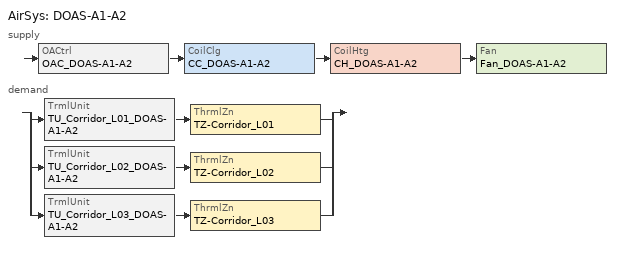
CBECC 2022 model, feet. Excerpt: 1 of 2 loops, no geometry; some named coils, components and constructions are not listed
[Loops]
AirSys 'DOAS-A1-A2'
 supply: OACtrl 'OAC_DOAS-A1-A2' > CoilClg 'CC_DOAS-A1-A2' > CoilHtg 'CH_DOAS-A1-A2' > Fan 'Fan_DOAS-A1-A2'
 demand: split
  | TrmlUnit 'TU_Corridor_L01_DOAS-A1-A2' > ThrmlZn 'TZ-Corridor_L01'
  | TrmlUnit 'TU_Corridor_L02_DOAS-A1-A2' > ThrmlZn 'TZ-Corridor_L02'
  | TrmlUnit 'TU_Corridor_L03_DOAS-A1-A2' > ThrmlZn 'TZ-Corridor_L03'
[ResOtherZn] Type=Unconditioned; ozDHWSys=ResidentialDHWSystem 1; CeilingHeight=10.5833; FloorHeight=10.5833; IAQOption=Individual IAQ Fans
Name | SpcFunc | VentSpcFunc | Area | Bottom | IAQFanRef
SUPPLY AIR 2_L04 | Electrical, Mechanical, Telephone Rooms | Misc - All others | 17.1677 | 33 | EF_R-1 (40)
SUPPLY AIR 3_L04 | Electrical, Mechanical, Telephone Rooms | Misc - All others | 41.5578 | 33 | EF_R-1 (40)
SUPPLY AIR 4_L04 | Electrical, Mechanical, Telephone Rooms | Misc - All others | 18.5158 | 33 | EF_R-1 (40)
SUPPLY AIR 5_L04 | Electrical, Mechanical, Telephone Rooms | Misc - All others | 29.7128 | 33 | EF_R-1 (40)
TRASH VESTIBULE 1_L04 | Unoccupied-Include in Gross Floor Area | NA | 132.517 | 33 | ( TRE-B-1 (75), TRS-B-1 (75) )
TRASH VESTIBULE 2_L04 | Unoccupied-Include in Gross Floor Area | NA | 127.204 | 33 | ( TRE-B-2 (75), TRS-B-2 (75) )
AMENITY_L05 | Lobby, Main Entry | Residential - Common corridors | 390.12 | 43.5833 | EF_R-1 (40)
[ResIntFlr] Construction=Interior Floor Cons; IsPartySurface=1
Name | Area | FloorZ | Outside
IntFloor : SUPPLY AIR 2_L04 | 17.1677 | 33 | SUPPLY AIR 2_L03
IntFloor : SUPPLY AIR 3_L04 | 41.5578 | 33 | SUPPLY AIR 3_L03
IntFloor : SUPPLY AIR 4_L04 | 18.5158 | 33 | SUPPLY AIR 4_L03
IntFloor : SUPPLY AIR 5_L04 | 29.7128 | 33 | SUPPLY AIR 5_L03
IntFloor : TRASH VESTIBULE 1_L04 | 132.517 | 33 | TRASH VESTIBULE 1_L03
IntFloor : TRASH VESTIBULE 2_L04 | 127.204 | 33 | TRASH VESTIBULE 2_L03
IntFloor : A1.0_B 1_L05 | 832.038 | 43.5833 | A1.0_B 1_L04
IntFloor : A1.0_B 1_L05 2 | 786.096 | 43.5833 | A1.0_B 1_L04
IntFloor : A1.0_B 1_L05 3 | 810.002 | 43.5833 | A1.0_B 1_L04
IntFloor : A1.0_B 1_L05 4 | 791.458 | 43.5833 | A1.0_B 1_L04
IntFloor : A1.0_B 1_L05 5 | 819.191 | 43.5833 | A1.0_B 1_L04
IntFloor : A1.0_B 1_L05 6 | 817.559 | 43.5833 | A1.0_B 1_L04
IntFloor : A1.1_B 7_L05 | 817.219 | 43.5833 | A1.1_B 7_L04
IntFloor : A1.1_B 7_L05 2 | 839.288 | 43.5833 | A1.1_B 7_L04
IntFloor : A1.1_B 7_L05 3 | 824.644 | 43.5833 | A1.1_B 7_L04
IntFloor : A1.1_B 7_L05 4 | 830.38 | 43.5833 | A1.1_B 7_L04
IntFloor : A1.1_B 7_L05 5 | 832.381 | 43.5833 | A1.1_B 7_L04
IntFloor : A1.1_B 7_L05 6 | 814.136 | 43.5833 | A1.1_B 7_L04
IntFloor : A1.1_B 7_L05 7 | 818.446 | 43.5833 | A1.1_B 7_L04
IntFloor : A1.1_B 7_L05 8 | 821.982 | 43.5833 | A1.1_B 7_L04
IntFloor : A1.2_B 15_L05 | 805.523 | 43.5833 | A1.2_B 15_L04
IntFloor : A1.2_B 15_L05 2 | 804.529 | 43.5833 | A1.2_B 15_L04
IntFloor : A1.2_B 15_L05 3 | 793.676 | 43.5833 | A1.2_B 15_L04
IntFloor : A1.2_B 15_L05 4 | 777.317 | 43.5833 | FITNESS CENTER_L03
IntFloor : A1.5_B 19_L05 | 820.868 | 43.5833 | CLUB ROOM_L03
IntFloor : A1.5_B 19_L05 2 | 822.087 | 43.5833 | A1.5_B 18_L04
IntFloor : A1.6_B 21_L05 | 823.556 | 43.5833 | A1.6_B 19_L04
IntFloor : A1.7_B 22_L05 | 807.617 | 43.5833 | A1.7_B 20_L04
IntFloor : A3.0_A 24_L05 | 659.366 | 43.5833 | A3.0_B 22_L04
IntFloor : A3.0_A 24_L05 2 | 666.77 | 43.5833 | A3.0_B 22_L04
IntFloor : A3.0_A 24_L05 3 | 676.57 | 43.5833 | A3.0_B 22_L04
IntFloor : A3.0_A 24_L05 4 | 693.125 | 43.5833 | A3.0_B 22_L04
IntFloor : A3.0_A 24_L05 5 | 663.081 | 43.5833 | A3.0_B 22_L04
IntFloor : A3.0_A 24_L05 6 | 659.889 | 43.5833 | A3.0_B 22_L04
IntFloor : A3.0_A 24_L05 7 | 671.059 | 43.5833 | A3.0_B 22_L04
IntFloor : A3.0_A 24_L05 8 | 672.155 | 43.5833 | A3.0_B 22_L04
IntFloor : A3.0_A 24_L05 9 | 683.409 | 43.5833 | A3.0_B 22_L04
IntFloor : A3.3_A 32_L05 | 672.36 | 43.5833 | A3.3_B 30_L04
IntFloor : A3.3_A 32_L05 2 | 675.672 | 43.5833 | A3.3_B 30_L04
IntFloor : A3.3_A 32_L05 3 | 688.122 | 43.5833 | A3.3_B 30_L04
IntFloor : A3.3_A 32_L05 4 | 686.916 | 43.5833 | A3.3_B 30_L04
IntFloor : A3.3_A 32_L05 5 | 692.9 | 43.5833 | A3.3_B 30_L04
IntFloor : A9.0_B 38_L05 | 726.172 | 43.5833 | A9.0_B 36_L04
IntFloor : A10.1_B 39_L05 | 993.185 | 43.5833 | A10.1_B 37_L04
IntFloor : A11.0_B 40_L05 | 716.749 | 43.5833 | A11.0_B 38_L04
IntFloor : A12.0_B 41_L05 | 799.304 | 43.5833 | A12.0_B 39_L04
IntFloor : AMENITY_L05 | 390.12 | 43.5833 | AMENITY_L04
IntFloor : B2.0_B 42_L05 | 1301.13 | 43.5833 | B2.0_B 40_L04
IntFloor : B2.1_B 43_L05 | 1279.26 | 43.5833 | B2.1_B 41_L04
IntFloor : B2.2_B 44_L05 | 1213.84 | 43.5833 | B2.2_B 42_L04
IntFloor : B2.2_B 44_L05 2 | 1164.56 | 43.5833 | B2.2_B 42_L04
IntFloor : B2.2_B 44_L05 3 | 1155.8 | 43.5833 | B2.2_B 42_L04
IntFloor : B2.2_B 44_L05 4 | 0.022802 | 43.5833 | CORRIDOR 1_L04
IntFloor : B2.2_B 44_L05 5 | 1195.66 | 43.5833 | B2.2_B 42_L04
IntFloor : B2.2_B 44_L05 6 | 1166.2 | 43.5833 | B2.2_B 42_L04
IntFloor : B2.2_B 44_L05 7 | 832.115 | 43.5833 | CLUB ROOM_L03
IntFloor : B2.2_B 44_L05 8 | 323.638 | 43.5833 | CORRIDOR 1_L04
IntFloor : B2.2_B 44_L05 9 | 1170.48 | 43.5833 | B2.2_B 42_L04
IntFloor : B2.3_B 51_L05 | 1161.92 | 43.5833 | B2.3_B 48_L04
IntFloor : B2.4_B 23_L05 | 1209.86 | 43.5833 | B2.4_B 21_L04
IntFloor : B2.4_B 23_L05 2 | 1200.35 | 43.5833 | B2.4_B 21_L04
IntFloor : B2.5_B 53_L05 | 1283.25 | 43.5833 | B2.5_B 50_L04
IntFloor : B3.1_B 31_L05 | 1163.38 | 43.5833 | B3.1_B 29_L04
IntFloor : B3.3_B 54_L05 | 1176.05 | 43.5833 | FITNESS CENTER_L03
IntFloor : B3.3_B 54_L05 2 | 60.8046 | 43.5833 | CORRIDOR 1_L04
IntFloor : B3.4_B 55_L05 | 1134.33 | 43.5833 | B3.4_B 51_L04
IntFloor : B3.5_B 37_L05 | 1140.91 | 43.5833 | B3.5_B 35_L04
IntFloor : B8.0_B 56_L05 | 1405.51 | 43.5833 | B8.0_B 52_L04
IntFloor : B9.0_B 57_L05 | 1391.61 | 43.5833 | B9.0_B 53_L04
IntFloor : B10.0_B 58_L05 | 1066.59 | 43.5833 | B10.0_B 54_L04
IntFloor : B11.0_B 59_L05 | 1125.42 | 43.5833 | B11.0_B 55_L04
IntFloor : B12.0_B 60_L05 | 1230.38 | 43.5833 | B12.0_B 56_L04
IntFloor : B18.0_B 61_L05 | 1108.81 | 43.5833 | B18.0_B 57_L04
[IntLtgSys] LumStatus=New; AllowType=GeneralAllowance
Name | LumRef | LumCnt
LIGHTING_TRASH VESTIBULE 1_L04; LIGHTING_TRASH VESTIBULE 2_L04 | FB1 | 1
LIGHTING_AMENITY_L05 | ( FB1, FB1E ) | ( 3, 2 )
[ResZnGrp]
L05: Z=43.5833; FlrToFlrHgt=10.5833; FlrToCeilingHgt=10.5833
[ResZn] CeilingHeight=10.5833; FloorHeight=10.5833; Bottom=43.5833
A1.0_B 1_L05; A1.1_B 7_L05; A1.2_B 15_L05; A1.5_B 19_L05; A1.6_B 21_L05; A1.7_B 22_L05; A3.0_A 24_L05; A3.3_A 32_L05; A9.0_B 38_L05; A10.1_B 39_L05; A11.0_B 40_L05; A12.0_B 41_L05; B2.0_B 42_L05; B2.1_B 43_L05; B2.2_B 44_L05; B2.3_B 51_L05; B2.4_B 23_L05; B2.5_B 53_L05; B3.1_B 31_L05; B3.3_B 54_L05; B3.4_B 55_L05; B3.5_B 37_L05; B8.0_B 56_L05; B9.0_B 57_L05; B10.0_B 58_L05; B11.0_B 59_L05; B12.0_B 60_L05; B18.0_B 61_L05
[ResExtWall] Construction=Ext Wall Cons
Name | Orientation | Area
ExtWall (Front 1) : A1.0_B 1_L05; ExtWall (Front 1) : B2.2_B 44_L05; ExtWall (Front 4) : B2.2_B 44_L05 | Front | 73.3542
ExtWall (Front 2) : A1.0_B 1_L05 | Front | 71.4931
ExtWall (Front 3) : A1.0_B 1_L05; ExtWall (Front 3) : B2.2_B 44_L05; ExtWall (Front 9) : B2.2_B 44_L05 | Front | 74.8333
ExtWall (Front 4) : A1.0_B 1_L05 | Front | 36.6771
ExtWall (Left 1) : A1.0_B 1_L05 | Left | 118.205
ExtWall (Left 2) : A1.0_B 1_L05 | Left | 144.875
ExtWall (Left 3) : A1.0_B 1_L05 | Left | 120.972
ExtWall (Left 4) : A1.0_B 1_L05 | Left | 149.194
ExtWall (Left 5) : A1.0_B 1_L05 | Left | 72.7725
ExtWall (Left 6) : A1.0_B 1_L05 | Left | 273.451
ExtWall (Back 1) : A1.0_B 1_L05 | Back | 74.4306
ExtWall (Back 2) : A1.0_B 1_L05 | Back | 148.604
ExtWall (Back 3) : A1.0_B 1_L05 | Back | 121.447
ExtWall (Back 4) : A1.0_B 1_L05 | Back | 74.8333
ExtWall (Back 5) : A1.0_B 1_L05; ExtWall (Back 1) : A1.7_B 22_L05 | Back | 73.3542
ExtWall (Right 1) : A1.0_B 1_L05 | Right | 119.778
ExtWall (Right 2) : A1.0_B 1_L05 | Right | 154.028
ExtWall (Right 3) : A1.0_B 1_L05 | Right | 270.167
ExtWall (Right 4) : A1.0_B 1_L05 | Right | 153.75
ExtWall (Right 5) : A1.0_B 1_L05 | Right | 119.701
ExtWall (Right 6) : A1.0_B 1_L05 | Right | 149.108
ExtWall (Right 7) : A1.0_B 1_L05 | Right | 120.483
ExtWall (Front 1) : A1.1_B 7_L05 | Front | 116.206
ExtWall (Front 2) : A1.1_B 7_L05 | Front | 147.287
ExtWall (Front 3) : A1.1_B 7_L05 | Front | 118.403
ExtWall (Front 4) : A1.1_B 7_L05 | Front | 150.67
ExtWall (Front 5) : A1.1_B 7_L05 | Front | 118.922
ExtWall (Front 6) : A1.1_B 7_L05 | Front | 146.076
ExtWall (Front 7) : A1.1_B 7_L05 | Front | 117.132
ExtWall (Front 8) : A1.1_B 7_L05 | Front | 149.571
ExtWall (Left 1) : A1.1_B 7_L05 | Left | 93.3432
ExtWall (Left 2) : A1.1_B 7_L05 | Left | 72.3441
ExtWall (Left 3) : A1.1_B 7_L05 | Left | 23.7274
ExtWall (Left 4) : A1.1_B 7_L05; ExtWall (Left 5) : A1.1_B 7_L05; ExtWall (Left 6) : A1.1_B 7_L05; ExtWall (Left 7) : A1.1_B 7_L05; ExtWall (Left 1) : A1.6_B 21_L05 | Left | 92.941
ExtWall (Back 1) : A1.1_B 7_L05 | Back | 116.889
ExtWall (Back 2) : A1.1_B 7_L05 | Back | 153.51
ExtWall (Back 3) : A1.1_B 7_L05 | Back | 115.75
ExtWall (Back 4) : A1.1_B 7_L05 | Back | 149.066
ExtWall (Back 5) : A1.1_B 7_L05 | Back | 117.431
ExtWall (Back 6) : A1.1_B 7_L05 | Back | 149.045
ExtWall (Back 7) : A1.1_B 7_L05 | Back | 120.274
ExtWall (Back 8) : A1.1_B 7_L05 | Back | 147.917
ExtWall (Right 1) : A1.1_B 7_L05 | Right | 75.3368
ExtWall (Right 2) : A1.1_B 7_L05 | Right | 20.7134
ExtWall (Right 3) : A1.1_B 7_L05; ExtWall (Right 1) : B2.5_B 53_L05 | Right | 91.7083
ExtWall (Right 4) : A1.1_B 7_L05; ExtWall (Right 5) : A1.1_B 7_L05; ExtWall (Right 6) : A1.1_B 7_L05; ExtWall (Right 7) : A1.1_B 7_L05; ExtWall (Right 1) : A1.6_B 21_L05 | Right | 92.941
ExtWall (Front 1) : A1.2_B 15_L05 | Front | 148.392
ExtWall (Front 2) : A1.2_B 15_L05 | Front | 118.781
ExtWall (Front 3) : A1.2_B 15_L05 | Front | 147.01
ExtWall (Front 4) : A1.2_B 15_L05 | Front | 119.545
ExtWall (Left 1) : A1.2_B 15_L05 | Left | 57.2847
ExtWall (Left 2) : A1.2_B 15_L05 | Left | 47.8646
ExtWall (Back 1) : A1.2_B 15_L05 | Back | 117.633
ExtWall (Back 2) : A1.2_B 15_L05 | Back | 147.327
ExtWall (Back 3) : A1.2_B 15_L05 | Back | 114.799
ExtWall (Back 4) : A1.2_B 15_L05 | Back | 144.785
ExtWall (Right 1) : A1.2_B 15_L05 | Right | 72.6389
ExtWall (Right 2) : A1.2_B 15_L05 | Right | 82.639
ExtWall (Right 3) : A1.2_B 15_L05 | Right | 54.5392
ExtWall (Right 4) : A1.2_B 15_L05 | Right | 53.0729
ExtWall (Right 5) : A1.2_B 15_L05 | Right | 37.3403
ExtWall (Right 6) : A1.2_B 15_L05 | Right | 49.7813
ExtWall (Right 7) : A1.2_B 15_L05 | Right | 56.7118
ExtWall (Front 1) : A1.5_B 19_L05 | Front | 54.1007
ExtWall (Front 2) : A1.5_B 19_L05 | Front | 53.2743
ExtWall (Front 3) : A1.5_B 19_L05 | Front | 58.4931
ExtWall (Front 4) : A1.5_B 19_L05 | Front | 39.7396
ExtWall (Left 1) : A1.5_B 19_L05 | Left | 147.705
ExtWall (Left 2) : A1.5_B 19_L05 | Left | 121.622
ExtWall (Right 1) : A1.5_B 19_L05 | Right | 147.705
ExtWall (Right 2) : A1.5_B 19_L05 | Right | 121.622
ExtWall (Back 1) : A1.6_B 21_L05 | Back | 114.163
ExtWall (Back 2) : A1.6_B 21_L05 | Back | 153.01
ExtWall (Right 1) : A1.7_B 22_L05 | Right | 148.056
ExtWall (Right 2) : A1.7_B 22_L05 | Right | 118.069
ExtWall (Front 1) : A3.0_A 24_L05 | Front | 90.7361
ExtWall (Front 2) : A3.0_A 24_L05 | Front | 69.2113
ExtWall (Front 3) : A3.0_A 24_L05 | Front | 68.5525
ExtWall (Front 4) : A3.0_A 24_L05 | Front | 88.8125
ExtWall (Front 5) : A3.0_A 24_L05 | Front | 67.0966
ExtWall (Left 1) : A3.0_A 24_L05 | Left | 60.1826
ExtWall (Left 2) : A3.0_A 24_L05 | Left | 78.0938
ExtWall (Left 3) : A3.0_A 24_L05 | Left | 82.8298
ExtWall (Left 4) : A3.0_A 24_L05 | Left | 67.6564
ExtWall (Left 5) : A3.0_A 24_L05 | Left | 92.4097
ExtWall (Left 6) : A3.0_A 24_L05 | Left | 65.807
ExtWall (Left 7) : A3.0_A 24_L05 | Left | 67.0966
ExtWall (Left 8) : A3.0_A 24_L05 | Left | 69.461
ExtWall (Back 1) : A3.0_A 24_L05 | Back | 99.9236
ExtWall (Back 2) : A3.0_A 24_L05 | Back | 63.2824
ExtWall (Back 3) : A3.0_A 24_L05 | Back | 57.4551
ExtWall (Back 4) : A3.0_A 24_L05 | Back | 68.388
ExtWall (Back 5) : A3.0_A 24_L05; ExtWall (Back 1) : A3.3_A 32_L05 | Back | 67.0966
ExtWall (Back 6) : A3.0_A 24_L05 | Back | 88.8125
ExtWall (Back 7) : A3.0_A 24_L05 | Back | 82.7882
ExtWall (Right 1) : A3.0_A 24_L05 | Right | 67.0966
ExtWall (Right 2) : A3.0_A 24_L05 | Right | 71.7566
ExtWall (Right 3) : A3.0_A 24_L05 | Right | 86.4236
ExtWall (Right 4) : A3.0_A 24_L05 | Right | 69.4634
ExtWall (Right 5) : A3.0_A 24_L05 | Right | 85.6806
ExtWall (Right 6) : A3.0_A 24_L05 | Right | 67.816
ExtWall (Right 7) : A3.0_A 24_L05 | Right | 70.1341
ExtWall (Front 1) : A3.3_A 32_L05 | Front | 72.2501
ExtWall (Front 2) : A3.3_A 32_L05 | Front | 69.7188
ExtWall (Front 3) : A3.3_A 32_L05 | Front | 90.2882
ExtWall (Front 4) : A3.3_A 32_L05 | Front | 77.8603
ExtWall (Left 1) : A3.3_A 32_L05 | Left | 87.875
ExtWall (Left 2) : A3.3_A 32_L05 | Left | 68.5501
ExtWall (Left 3) : A3.3_A 32_L05 | Left | 71.6695
ExtWall (Left 4) : A3.3_A 32_L05 | Left | 67.5974
ExtWall (Left 5) : A3.3_A 32_L05 | Left | 63.6715
ExtWall (Left 6) : A3.3_A 32_L05 | Left | 96.184
ExtWall (Back 2) : A3.3_A 32_L05 | Back | 90.0278
ExtWall (Back 3) : A3.3_A 32_L05 | Back | 64.9477
ExtWall (Right 1) : A3.3_A 32_L05 | Right | 69.9987
ExtWall (Right 2) : A3.3_A 32_L05 | Right | 92.4097
ExtWall (Left 1) : A9.0_B 38_L05 | Left | 20.3646
ExtWall (Back 1) : A9.0_B 38_L05 | Back | 281.646
ExtWall (Right 1) : A9.0_B 38_L05 | Right | 41.3125
ExtWall (Front 1) : A10.1_B 39_L05 | Front | 56.0104
ExtWall (Left 1) : A10.1_B 39_L05 | Left | 247.597
ExtWall (Left 2) : A10.1_B 39_L05 | Left | 101.59
ExtWall (Back 1) : A10.1_B 39_L05 | Back | 78.7639
ExtWall (Right 1) : A10.1_B 39_L05 | Right | 177.417
ExtWall (Front 1) : A11.0_B 40_L05 | Front | 224.684
ExtWall (Left 1) : A11.0_B 40_L05 | Left | 67.1563
ExtWall (Left 1) : A12.0_B 41_L05 | Left | 37.4826
ExtWall (Back 1) : A12.0_B 41_L05 | Back | 122.946
ExtWall (Front 1) : AMENITY_L05 | Front | 294.25
ExtWall (Left 1) : AMENITY_L05 | Left | 159.927
ExtWall (Right 1) : AMENITY_L05 | Right | 17.691
ExtWall (Front 1) : B2.0_B 42_L05 | Front | 93.3507
ExtWall (Back 1) : B2.0_B 42_L05 | Back | 47.5313
ExtWall (Right 1) : B2.0_B 42_L05 | Right | 273.243
ExtWall (Right 2) : B2.0_B 42_L05 | Right | 128.722
ExtWall (Front 1) : B2.1_B 43_L05 | Front | 130.25
ExtWall (Front 2) : B2.1_B 43_L05 | Front | 268.608
ExtWall (Left 1) : B2.1_B 43_L05; ExtWall (Left 2) : B2.5_B 53_L05 | Left | 91.7083
ExtWall (Right 1) : B2.1_B 43_L05 | Right | 93.3542
ExtWall (Front 2) : B2.2_B 44_L05 | Front | 74.4306
ExtWall (Front 5) : B2.2_B 44_L05 | Front | 125.007
ExtWall (Front 6) : B2.2_B 44_L05 | Front | 148.351
ExtWall (Front 7) : B2.2_B 44_L05 | Front | 126.913
ExtWall (Front 8) : B2.2_B 44_L05 | Front | 72.7292
ExtWall (Left 1) : B2.2_B 44_L05 | Left | 120.483
ExtWall (Left 2) : B2.2_B 44_L05 | Left | 149.108
ExtWall (Left 3) : B2.2_B 44_L05 | Left | 124.708
ExtWall (Left 4) : B2.2_B 44_L05 | Left | 190.563
ExtWall (Left 5) : B2.2_B 44_L05 | Left | 72.6389
ExtWall (Left 6) : B2.2_B 44_L05 | Left | 118.497
ExtWall (Left 7) : B2.2_B 44_L05 | Left | 150.003
ExtWall (Left 8) : B2.2_B 44_L05 | Left | 129.476
ExtWall (Back 1) : B2.2_B 44_L05; ExtWall (Back 6) : B2.2_B 44_L05 | Back | 36.6771
ExtWall (Back 2) : B2.2_B 44_L05 | Back | 50.1632
ExtWall (Back 3) : B2.2_B 44_L05; ExtWall (Back 1) : B2.4_B 23_L05 | Back | 45.0729
ExtWall (Back 4) : B2.2_B 44_L05 | Back | 62.0903
ExtWall (Back 5) : B2.2_B 44_L05 | Back | 42.8715
ExtWall (Back 7) : B2.2_B 44_L05 | Back | 56.8194
ExtWall (Back 8) : B2.2_B 44_L05 | Back | 42.2917
ExtWall (Back 9) : B2.2_B 44_L05 | Back | 44.3264
ExtWall (Right 1) : B2.2_B 44_L05 | Right | 130.333
ExtWall (Right 2) : B2.2_B 44_L05 | Right | 152.017
ExtWall (Right 3) : B2.2_B 44_L05 | Right | 120.188
ExtWall (Right 4) : B2.2_B 44_L05 | Right | 126.115
ExtWall (Right 5) : B2.2_B 44_L05 | Right | 143.861
ExtWall (Right 6) : B2.2_B 44_L05 | Right | 120.462
ExtWall (Right 7) : B2.2_B 44_L05 | Right | 124.378
ExtWall (Right 8) : B2.2_B 44_L05 | Right | 148.972
ExtWall (Right 9) : B2.2_B 44_L05 | Right | 122.806
ExtWall (Right 10) : B2.2_B 44_L05 | Right | 56.3472
ExtWall (Right 11) : B2.2_B 44_L05 | Right | 44.1875
ExtWall (Right 12) : B2.2_B 44_L05 | Right | 150.003
ExtWall (Right 13) : B2.2_B 44_L05 | Right | 127.663
ExtWall (Right 14) : B2.2_B 44_L05 | Right | 118.497
ExtWall (Left 1) : B2.3_B 51_L05 | Left | 41.3125
ExtWall (Back 1) : B2.3_B 51_L05 | Back | 128.16
ExtWall (Back 2) : B2.3_B 51_L05 | Back | 149.111
ExtWall (Back 3) : B2.3_B 51_L05 | Back | 121.267
ExtWall (Right 1) : B2.3_B 51_L05 | Right | 69.4097
ExtWall (Front 1) : B2.4_B 23_L05 | Front | 45.3681
ExtWall (Front 2) : B2.4_B 23_L05 | Front | 8.37847
ExtWall (Left 1) : B2.4_B 23_L05 | Left | 150.712
ExtWall (Left 2) : B2.4_B 23_L05 | Left | 126.802
ExtWall (Left 3) : B2.4_B 23_L05 | Left | 121.052
ExtWall (Left 4) : B2.4_B 23_L05 | Left | 48.4722
ExtWall (Left 5) : B2.4_B 23_L05 | Left | 52.7917
ExtWall (Back 2) : B2.4_B 23_L05 | Back | 127.201
ExtWall (Back 3) : B2.4_B 23_L05 | Back | 150.021
ExtWall (Back 4) : B2.4_B 23_L05 | Back | 123.99
ExtWall (Right 1) : B2.4_B 23_L05 | Right | 52.7917
ExtWall (Right 2) : B2.4_B 23_L05 | Right | 48.4722
ExtWall (Front 1) : B2.5_B 53_L05 | Front | 147.323
ExtWall (Front 2) : B2.5_B 53_L05 | Front | 120.139
ExtWall (Front 3) : B2.5_B 53_L05 | Front | 129.615
ExtWall (Left 1) : B2.5_B 53_L05 | Left | 21.9097
ExtWall (Front 1) : B3.1_B 31_L05 | Front | 57.5694
ExtWall (Front 2) : B3.1_B 31_L05 | Front | 82.0278
ExtWall (Left 1) : B3.1_B 31_L05 | Left | 44.7188
ExtWall (Back 1) : B3.1_B 31_L05 | Back | 369.885
ExtWall (Back 2) : B3.1_B 31_L05 | Back | 57.5694
ExtWall (Right 1) : B3.1_B 31_L05 | Right | 127.198
ExtWall (Right 2) : B3.1_B 31_L05 | Right | 157.194
ExtWall (Right 3) : B3.1_B 31_L05 | Right | 87.375
ExtWall (Front 1) : B3.3_B 54_L05 | Front | 59.1493
ExtWall (Left 1) : B3.3_B 54_L05 | Left | 100.993
ExtWall (Left 2) : B3.3_B 54_L05 | Left | 126.59
ExtWall (Left 3) : B3.3_B 54_L05 | Left | 212.177
ExtWall (Back 1) : B3.3_B 54_L05 | Back | 320.146
ExtWall (Back 2) : B3.3_B 54_L05 | Back | 64.816
ExtWall (Back 3) : B3.3_B 54_L05 | Back | 59.1493
ExtWall (Front 1) : B3.4_B 55_L05 | Front | 266.903
ExtWall (Front 2) : B3.4_B 55_L05 | Front | 100.913
ExtWall (Left 1) : B3.4_B 55_L05 | Left | 304.097
ExtWall (Left 2) : B3.4_B 55_L05 | Left | 56.9549
ExtWall (Back 1) : B3.4_B 55_L05 | Back | 71.4444
ExtWall (Right 1) : B3.4_B 55_L05 | Right | 30.9861
ExtWall (Right 2) : B3.4_B 55_L05 | Right | 149.073
ExtWall (Left 1) : B3.5_B 37_L05 | Left | 63.5938
ExtWall (Back 1) : B3.5_B 37_L05 | Back | 113.892
ExtWall (Back 2) : B3.5_B 37_L05 | Back | 103.91
ExtWall (Back 3) : B3.5_B 37_L05 | Back | 150.646
ExtWall (Right 1) : B3.5_B 37_L05 | Right | 63.5938
ExtWall (Right 2) : B3.5_B 37_L05 | Right | 369.278
ExtWall (Front 1) : B8.0_B 56_L05 | Front | 22.2083
ExtWall (Front 2) : B8.0_B 56_L05 | Front | 191.745
ExtWall (Front 3) : B8.0_B 56_L05 | Front | 109.918
ExtWall (Front 4) : B8.0_B 56_L05 | Front | 122.513
ExtWall (Left 1) : B8.0_B 56_L05 | Left | 55.1846
ExtWall (Back 1) : B8.0_B 56_L05 | Back | 93.3507
ExtWall (Right 1) : B8.0_B 56_L05 | Right | 116.337
ExtWall (Right 2) : B8.0_B 56_L05 | Right | 72.6909
ExtWall (Right 3) : B8.0_B 56_L05 | Right | 252.351
ExtWall (Front 1) : B9.0_B 57_L05 | Front | 125.781
ExtWall (Front 2) : B9.0_B 57_L05 | Front | 371.181
ExtWall (Left 1) : B9.0_B 57_L05 | Left | 93.3542
ExtWall (Right 1) : B9.0_B 57_L05 | Right | 72.1373
ExtWall (Right 2) : B9.0_B 57_L05 | Right | 22.4615
ExtWall (Front 1) : B10.0_B 58_L05 | Front | 55.1944
ExtWall (Front 2) : B10.0_B 58_L05 | Front | 39.6944
ExtWall (Left 1) : B10.0_B 58_L05 | Left | 276.483
ExtWall (Left 2) : B10.0_B 58_L05 | Left | 119
ExtWall (Back 1) : B10.0_B 58_L05 | Back | 15.2118
ExtWall (Front 1) : B11.0_B 59_L05 | Front | 45.6424
ExtWall (Front 2) : B11.0_B 59_L05 | Front | 54.0104
ExtWall (Back 1) : B11.0_B 59_L05 | Back | 54.0104
ExtWall (Right 1) : B11.0_B 59_L05 | Right | 122.542
ExtWall (Right 2) : B11.0_B 59_L05 | Right | 246.191
ExtWall (Front 1) : B12.0_B 60_L05 | Front | 22.7535
ExtWall (Left 1) : B12.0_B 60_L05 | Left | 274.875
ExtWall (Left 2) : B12.0_B 60_L05 | Left | 124.17
ExtWall (Back 1) : B12.0_B 60_L05 | Back | 74.8819
ExtWall (Back 2) : B12.0_B 60_L05 | Back | 302.719
ExtWall (Right 1) : B12.0_B 60_L05 | Right | 42.3299
ExtWall (Front 1) : B18.0_B 61_L05 | Front | 149.674
ExtWall (Front 2) : B18.0_B 61_L05 | Front | 160.747
ExtWall (Front 3) : B18.0_B 61_L05 | Front | 121.375
ExtWall (Left 1) : B18.0_B 61_L05 | Left | 30.9861
ExtWall (Right 1) : B18.0_B 61_L05 | Right | 67.1563
[ResWin] SpecMethod=Overall Window Area
Name | WinType
Window (Front 1) : A1.0_B 1_L05; Window (Front 2) : A1.0_B 1_L05; Window (Front 3) : A1.0_B 1_L05; Window (Left 5) : A1.0_B 1_L05; Window (Back 1) : A1.0_B 1_L05; Window (Back 4) : A1.0_B 1_L05; Window (Left 1) : A1.1_B 7_L05; Window (Left 2) : A1.1_B 7_L05; Window (Right 1) : A1.1_B 7_L05; Window (Right 2) : A1.1_B 7_L05; Window (Right 3) : A1.1_B 7_L05; Window (Right 4) : A1.1_B 7_L05; Window (Right 5) : A1.1_B 7_L05; Window (Right 6) : A1.1_B 7_L05; Window (Right 1) : A1.6_B 21_L05; Window (Back 1) : A1.7_B 22_L05; Window (Front 3) : A3.0_A 24_L05; Window (Front 5) : A3.0_A 24_L05; Window (Left 1) : A3.0_A 24_L05; Window (Left 4) : A3.0_A 24_L05; Window (Left 8) : A3.0_A 24_L05; Window (Back 3) : A3.0_A 24_L05; Window (Back 4) : A3.0_A 24_L05; Window (Right 1) : A3.0_A 24_L05; Window (Right 6) : A3.0_A 24_L05; Window (Front 2) : A3.3_A 32_L05; Window (Left 2) : A3.3_A 32_L05; Window (Left 5) : A3.3_A 32_L05; Window (Back 1) : A3.3_A 32_L05; Window (Back 3) : A3.3_A 32_L05; Window (Front 1) : B2.0_B 42_L05; Window (Right 1) : B2.1_B 43_L05; Window (Front 1) : B2.2_B 44_L05; Window (Front 2) : B2.2_B 44_L05; Window (Front 3) : B2.2_B 44_L05; Window (Front 4) : B2.2_B 44_L05; Window (Front 8) : B2.2_B 44_L05; Window (Front 9) : B2.2_B 44_L05; Window (Left 4) : B2.2_B 44_L05; Window (Right 1) : B2.3_B 51_L05; Window (Front 3) : B2.5_B 53_L05; Window (Front 1) : B3.1_B 31_L05; Window (Left 2) : B3.3_B 54_L05; Window (Front 4) : B3.4_B 55_L05; Window (Back 2) : B3.5_B 37_L05; Window (Left 1) : B8.0_B 56_L05; Window (Left 1) : B9.0_B 57_L05; Window (Back 1) : B12.0_B 60_L05; Window (Right 1) : B18.0_B 61_L05 | ResidentialWindowType 1
Window (Left 1) : A1.0_B 1_L05; Window (Back 3) : A1.0_B 1_L05; Window (Right 1) : A1.0_B 1_L05; Window (Right 4) : A1.0_B 1_L05; Window (Right 6) : A1.0_B 1_L05; Window (Front 1) : A1.1_B 7_L05; Window (Front 3) : A1.1_B 7_L05; Window (Front 5) : A1.1_B 7_L05; Window (Front 7) : A1.1_B 7_L05; Window (Back 1) : A1.1_B 7_L05; Window (Back 3) : A1.1_B 7_L05; Window (Back 4) : A1.1_B 7_L05; Window (Back 5) : A1.1_B 7_L05; Window (Back 7) : A1.1_B 7_L05; Window (Back 8) : A1.1_B 7_L05; Window (Back 10) : A1.1_B 7_L05; Window (Back 11) : A1.1_B 7_L05; Window (Front 2) : A1.2_B 15_L05; Window (Front 4) : A1.2_B 15_L05; Window (Back 1) : A1.2_B 15_L05; Window (Back 3) : A1.2_B 15_L05; Window (Left 2) : A1.5_B 19_L05; Window (Right 2) : A1.5_B 19_L05; Window (Back 1) : A1.6_B 21_L05; Window (Back 2) : A1.6_B 21_L05; Window (Right 2) : A1.7_B 22_L05; Window (Front 1) : A3.0_A 24_L05; Window (Front 4) : A3.0_A 24_L05; Window (Left 2) : A3.0_A 24_L05; Window (Left 5) : A3.0_A 24_L05; Window (Back 1) : A3.0_A 24_L05; Window (Back 6) : A3.0_A 24_L05; Window (Back 7) : A3.0_A 24_L05; Window (Right 3) : A3.0_A 24_L05; Window (Right 5) : A3.0_A 24_L05; Window (Front 3) : A3.3_A 32_L05; Window (Left 6) : A3.3_A 32_L05; Window (Back 2) : A3.3_A 32_L05; Window (Right 2) : A3.3_A 32_L05; Window (Back 1) : A9.0_B 38_L05; Window (Left 2) : A10.1_B 39_L05; Window (Front 2) : A11.0_B 40_L05; Window (Back 1) : A12.0_B 41_L05; Window (Front 3) : AMENITY_L05; Window (Left 1) : AMENITY_L05; Window (Right 1) : B2.0_B 42_L05; Window (Right 3) : B2.0_B 42_L05; Window (Front 3) : B2.1_B 43_L05; Window (Front 5) : B2.2_B 44_L05; Window (Front 7) : B2.2_B 44_L05; Window (Left 1) : B2.2_B 44_L05; Window (Left 3) : B2.2_B 44_L05; Window (Left 5) : B2.2_B 44_L05; Window (Left 7) : B2.2_B 44_L05; Window (Right 1) : B2.2_B 44_L05; Window (Right 3) : B2.2_B 44_L05; Window (Right 4) : B2.2_B 44_L05; Window (Right 6) : B2.2_B 44_L05; Window (Right 7) : B2.2_B 44_L05; Window (Right 9) : B2.2_B 44_L05; Window (Right 11) : B2.2_B 44_L05; Window (Right 12) : B2.2_B 44_L05; Window (Back 1) : B2.3_B 51_L05; Window (Back 2) : B2.3_B 51_L05; Window (Back 4) : B2.3_B 51_L05; Window (Left 2) : B2.4_B 23_L05; Window (Left 3) : B2.4_B 23_L05; Window (Back 1) : B2.4_B 23_L05; Window (Back 3) : B2.4_B 23_L05; Window (Front 4) : B2.5_B 53_L05; Window (Back 2) : B3.1_B 31_L05; Window (Back 3) : B3.1_B 31_L05; Window (Right 3) : B3.1_B 31_L05; Window (Left 4) : B3.3_B 54_L05; Window (Back 1) : B3.3_B 54_L05; Window (Front 1) : B3.4_B 55_L05; Window (Front 4) : B8.0_B 56_L05; Window (Right 2) : B8.0_B 56_L05; Window (Front 1) : B9.0_B 57_L05; Window (Front 2) : B9.0_B 57_L05; Window (Front 3) : B9.0_B 57_L05; Window (Left 2) : B10.0_B 58_L05; Window (Right 1) : B11.0_B 59_L05; Window (Front 5) : B18.0_B 61_L05 | ResidentialWindowType 3
Window (Left 2) : A1.0_B 1_L05; Window (Left 4) : A1.0_B 1_L05; Window (Back 2) : A1.0_B 1_L05; Window (Right 2) : A1.0_B 1_L05; Window (Right 3) : A1.0_B 1_L05; Window (Right 5) : A1.0_B 1_L05; Window (Front 2) : A1.1_B 7_L05; Window (Front 4) : A1.1_B 7_L05; Window (Front 6) : A1.1_B 7_L05; Window (Front 8) : A1.1_B 7_L05; Window (Front 1) : A1.2_B 15_L05; Window (Front 3) : A1.2_B 15_L05; Window (Back 2) : A1.2_B 15_L05; Window (Back 4) : A1.2_B 15_L05; Window (Left 1) : A1.5_B 19_L05; Window (Right 1) : A1.5_B 19_L05; Window (Right 1) : A1.7_B 22_L05; Window (Back 2) : A9.0_B 38_L05; Window (Left 1) : A10.1_B 39_L05; Window (Front 1) : A11.0_B 40_L05; Window (Right 2) : B2.0_B 42_L05; Window (Front 2) : B2.1_B 43_L05; Window (Front 6) : B2.2_B 44_L05; Window (Left 2) : B2.2_B 44_L05; Window (Left 6) : B2.2_B 44_L05; Window (Right 2) : B2.2_B 44_L05; Window (Right 5) : B2.2_B 44_L05; Window (Right 8) : B2.2_B 44_L05; Window (Right 10) : B2.2_B 44_L05; Window (Left 1) : B2.4_B 23_L05; Window (Back 2) : B2.4_B 23_L05; Window (Front 1) : B2.5_B 53_L05; Window (Back 4) : B3.1_B 31_L05; Window (Right 1) : B3.1_B 31_L05; Window (Right 2) : B3.1_B 31_L05; Window (Left 3) : B3.3_B 54_L05; Window (Front 2) : B3.4_B 55_L05; Window (Back 1) : B3.5_B 37_L05; Window (Back 4) : B3.5_B 37_L05; Window (Right 1) : B3.5_B 37_L05; Window (Right 2) : B3.5_B 37_L05; Window (Front 1) : B8.0_B 56_L05; Window (Right 1) : B8.0_B 56_L05; Window (Front 4) : B9.0_B 57_L05; Window (Left 1) : B10.0_B 58_L05; Window (Right 2) : B11.0_B 59_L05; Window (Front 1) : B18.0_B 61_L05 | ResidentialWindowType 2
Window (Left 3) : A1.0_B 1_L05; Window (Front 1) : B2.1_B 43_L05; Window (Left 1) : B3.4_B 55_L05; Window (Left 1) : B12.0_B 60_L05; Window (Left 3) : B12.0_B 60_L05 | ResidentialWindowType 4
Window (Back 2) : A1.1_B 7_L05; Window (Back 6) : A1.1_B 7_L05; Window (Back 9) : A1.1_B 7_L05; Window (Back 12) : A1.1_B 7_L05; Window (Back 3) : A1.6_B 21_L05; Window (Front 1) : AMENITY_L05; Window (Front 2) : AMENITY_L05; Window (Left 2) : AMENITY_L05; Window (Back 3) : B2.3_B 51_L05; Window (Front 2) : B2.5_B 53_L05; Window (Left 1) : B3.3_B 54_L05; Window (Back 2) : B3.3_B 54_L05; Window (Back 3) : B3.3_B 54_L05; Window (Back 4) : B3.3_B 54_L05; Window (Front 3) : B3.4_B 55_L05; Window (Left 2) : B3.4_B 55_L05; Window (Left 3) : B3.4_B 55_L05; Window (Left 4) : B3.4_B 55_L05; Window (Back 3) : B3.5_B 37_L05; Window (Right 3) : B3.5_B 37_L05; Window (Front 3) : B8.0_B 56_L05; Window (Back 5) : B12.0_B 60_L05; Window (Front 2) : B18.0_B 61_L05; Window (Front 3) : B18.0_B 61_L05; Window (Front 4) : B18.0_B 61_L05 | ResidentialWindowType 7
Window (Front 2) : A3.0_A 24_L05; Window (Left 3) : A3.0_A 24_L05; Window (Left 6) : A3.0_A 24_L05; Window (Left 7) : A3.0_A 24_L05; Window (Back 2) : A3.0_A 24_L05; Window (Back 5) : A3.0_A 24_L05; Window (Right 2) : A3.0_A 24_L05; Window (Right 4) : A3.0_A 24_L05; Window (Right 7) : A3.0_A 24_L05; Window (Front 1) : A3.3_A 32_L05; Window (Front 4) : A3.3_A 32_L05; Window (Left 3) : A3.3_A 32_L05; Window (Left 4) : A3.3_A 32_L05; Window (Right 1) : A3.3_A 32_L05; Window (Front 2) : B8.0_B 56_L05 | ResidentialWindowType 9
Window (Left 1) : A3.3_A 32_L05; Window (Left 3) : B10.0_B 58_L05 | ResidentialWindowType 13
Window (Back 1) : B3.1_B 31_L05 | ResidentialWindowType 5
Window (Right 3) : B8.0_B 56_L05 | ResidentialWindowType 22
Window (Right 3) : B11.0_B 59_L05; Window (Left 2) : B12.0_B 60_L05 | ResidentialWindowType 10
Window (Back 2) : B12.0_B 60_L05 | ResidentialWindowType 8
Window (Back 3) : B12.0_B 60_L05; Window (Back 4) : B12.0_B 60_L05 | ResidentialWindowType 11
[ResIntWall] Construction=Interior Wall Cons; IsPartySurface=1
Name | Area | Outside
IntWall : A1.0_B 1_L05 | 372.455 | A1.7_B 22_L05
IntWall : A1.0_B 1_L05 2 | 273.806 | CORRIDOR 1_L05
IntWall : A1.0_B 1_L05 3 | 195.917 | STAIR 5_L05
IntWall : A1.0_B 1_L05 4 | 103.184 | SUPPLY AIR 2_L05
IntWall : A1.0_B 1_L05 5 | 263.08 | CORRIDOR 1_L05
IntWall : A1.0_B 1_L05 6 | 368.125 | S1.0_B 62_L05
IntWall : A1.0_B 1_L05 7 | 293.694 | S1.1_B 68_L05
IntWall : A1.0_B 1_L05 8 | 296.372 | B3.4_B 55_L05
IntWall : A1.0_B 1_L05 9; IntWall : A10.1_B 39_L05 5 | 367.628 | S1.0_B 62_L05
IntWall : A1.0_B 1_L05 10 | 361.957 | A1.2_B 15_L05
IntWall : A1.0_B 1_L05 11 | 267.865 | CORRIDOR 1_L05
IntWall : A1.0_B 1_L05 12 | 290.675 | S4.0_B 72_L05
IntWall : A1.0_B 1_L05 13 | 293.469 | B2.2_B 44_L05
IntWall : A1.0_B 1_L05 14 | 293.469 | S1.1_B 68_L05
IntWall : A1.0_B 1_L05 15 | 335.778 | B2.2_B 44_L05
IntWall : A1.0_B 1_L05 16; IntWall : A1.7_B 22_L05 | 299.101 | B2.2_B 44_L05
IntWall : A1.0_B 1_L05 17 | 269.59 | CORRIDOR 1_L05
IntWall : A1.1_B 7_L05 | 263.602 | CORRIDOR 1_L05
IntWall : A1.1_B 7_L05 2 | 298.017 | B2.1_B 43_L05
IntWall : A1.1_B 7_L05 3 | 389.726 | B2.5_B 53_L05
IntWall : A1.1_B 7_L05 4 | 269.073 | CORRIDOR 1_L05
IntWall : A1.1_B 7_L05 5 | 332.195 | B8.0_B 56_L05
IntWall : A1.1_B 7_L05 6 | 269.258 | CORRIDOR 1_L05
IntWall : A1.1_B 7_L05 7 | 54.338 | SUPPLY AIR 1_L05
IntWall : A1.1_B 7_L05 8 | 290.27 | B9.0_B 57_L05
IntWall : A1.1_B 7_L05 9 | 272.834 | CORRIDOR 1_L05
IntWall : A1.1_B 7_L05 10; IntWall : A1.1_B 7_L05 14 | 292.031 | A1.6_B 21_L05
IntWall : A1.1_B 7_L05 11 | 270.399 | CORRIDOR 1_L05
IntWall : A1.1_B 7_L05 12 | 292.031 | B2.3_B 51_L05
IntWall : A1.1_B 7_L05 13 | 264.816 | CORRIDOR 1_L05
IntWall : A1.1_B 7_L05 15 | 266.476 | CORRIDOR 1_L05
IntWall : A1.1_B 7_L05 16 | 292.031 | B3.1_B 31_L05
IntWall : A1.1_B 7_L05 17 | 268.191 | CORRIDOR 1_L05
IntWall : A1.2_B 15_L05 | 258.017 | A3.0_A 24_L05
IntWall : A1.2_B 15_L05 2 | 290.528 | B2.2_B 44_L05
IntWall : A1.2_B 15_L05 3; IntWall : A1.6_B 21_L05 | 267.174 | CORRIDOR 1_L05
IntWall : A1.2_B 15_L05 4 | 224.578 | A12.0_B 41_L05
IntWall : A1.2_B 15_L05 5 | 268.137 | CORRIDOR 1_L05
IntWall : A1.2_B 15_L05 6 | 266.892 | A3.0_A 24_L05
IntWall : A1.2_B 15_L05 7 | 357.306 | A11.0_B 40_L05
IntWall : A1.2_B 15_L05 8 | 266.556 | CORRIDOR 1_L05
IntWall : A1.2_B 15_L05 9 | 262.149 | A3.0_A 24_L05
IntWall : A1.2_B 15_L05 10 | 368.642 | B3.3_B 54_L05
IntWall : A1.2_B 15_L05 11 | 259.583 | CORRIDOR 1_L05
IntWall : A1.5_B 19_L05 | 259.806 | A3.0_A 24_L05
IntWall : A1.5_B 19_L05 2; IntWall : A1.5_B 19_L05 5 | 269.326 | CORRIDOR 1_L05
IntWall : A1.5_B 19_L05 3 | 367.181 | S1.0_B 62_L05
IntWall : A1.5_B 19_L05 4 | 270.069 | A3.0_A 24_L05
IntWall : A1.5_B 19_L05 6 | 368.302 | S1.0_B 62_L05
IntWall : A1.7_B 22_L05 2 | 266.125 | CORRIDOR 1_L05
IntWall : A3.0_A 24_L05 | 209.592 | A3.3_A 32_L05
IntWall : A3.0_A 24_L05 2 | 332.194 | CORRIDOR 1_L05
IntWall : A3.0_A 24_L05 3 | 117.517 | TRASH VESTIBULE 2_L05
IntWall : A3.0_A 24_L05 4; IntWall : A3.0_A 24_L05 27 | 332.75 | CORRIDOR 1_L05
IntWall : A3.0_A 24_L05 5 | 122.212 | METER 1_L05
IntWall : A3.0_A 24_L05 6 | 332.753 | CORRIDOR 1_L05
IntWall : A3.0_A 24_L05 7 | 121.528 | METER 1_L05
IntWall : A3.0_A 24_L05 8 | 203.077 | A3.3_A 32_L05
IntWall : A3.0_A 24_L05 9 | 272.889 | B2.2_B 44_L05
IntWall : A3.0_A 24_L05 10 | 334.753 | CORRIDOR 1_L05
IntWall : A3.0_A 24_L05 11 | 123.26 | METER 2_L05
IntWall : A3.0_A 24_L05 12; IntWall : A3.0_A 24_L05 20 | 207.384 | A3.3_A 32_L05
IntWall : A3.0_A 24_L05 13; IntWall : A3.3_A 32_L05 4 | 264.188 | B2.4_B 23_L05
IntWall : A3.0_A 24_L05 14; IntWall : A3.0_A 24_L05 21 | 330.344 | CORRIDOR 1_L05
IntWall : A3.0_A 24_L05 15 | 117.545 | STORAGE 2_L05
IntWall : A3.0_A 24_L05 16 | 210.288 | A3.3_A 32_L05
IntWall : A3.0_A 24_L05 17 | 260.156 | B11.0_B 59_L05
IntWall : A3.0_A 24_L05 18 | 334.33 | CORRIDOR 1_L05
IntWall : A3.0_A 24_L05 19 | 113.722 | METER 3_L05
IntWall : A3.0_A 24_L05 22 | 120.25 | EXHAUST 2_L05
IntWall : A3.0_A 24_L05 23 | 12.6597 | CORRIDOR 1_L05
IntWall : A3.0_A 24_L05 24 | 328.955 | CORRIDOR 1_L05
IntWall : A3.0_A 24_L05 25 | 256.802 | S4.0_B 72_L05
IntWall : A3.0_A 24_L05 26 | 121.528 | TRASH VESTIBULE 1_L05
IntWall : A3.0_A 24_L05 28 | 122.135 | TRASH VESTIBULE 1_L05
IntWall : A3.3_A 32_L05 | 262.632 | B2.2_B 44_L05
IntWall : A3.3_A 32_L05 2 | 334.274 | CORRIDOR 1_L05
IntWall : A3.3_A 32_L05 3 | 120.823 | METER 2_L05
IntWall : A3.3_A 32_L05 5 | 335.667 | CORRIDOR 1_L05
IntWall : A3.3_A 32_L05 6 | 117.545 | METER 3_L05
IntWall : A3.3_A 32_L05 7 | 263.75 | B2.2_B 44_L05
IntWall : A3.3_A 32_L05 8 | 338.059 | CORRIDOR 1_L05
IntWall : A3.3_A 32_L05 9 | 121.24 | TRASH VESTIBULE 2_L05
IntWall : A3.3_A 32_L05 10 | 268.465 | B10.0_B 58_L05
IntWall : A3.3_A 32_L05 11 | 335.781 | CORRIDOR 1_L05
IntWall : A3.3_A 32_L05 12 | 121.823 | STORAGE 2_L05
IntWall : A3.3_A 32_L05 13 | 268.069 | B2.2_B 44_L05
IntWall : A3.3_A 32_L05 14 | 335.649 | CORRIDOR 1_L05
IntWall : A3.3_A 32_L05 15 | 124.205 | EXHAUST 2_L05
IntWall : A9.0_B 38_L05 | 320.128 | B2.3_B 51_L05
IntWall : A9.0_B 38_L05 2 | 93.1076 | CORRIDOR 1_L05
IntWall : A9.0_B 38_L05 3 | 171.774 | CORRIDOR 1_L05
IntWall : A9.0_B 38_L05 4 | 93.1285 | ELEVATOR 4_L05
IntWall : A9.0_B 38_L05 5 | 109.872 | ELEVATOR 4_L05
IntWall : A9.0_B 38_L05 6 | 154.84 | STAIR 2_L05
IntWall : A10.1_B 39_L05 | 59.0903 | CORRIDOR 1_L05
IntWall : A10.1_B 39_L05 2 | 115.302 | CORRIDOR 1_L05
IntWall : A10.1_B 39_L05 3 | 112.681 | ELEVATOR 3_L05
IntWall : A10.1_B 39_L05 4 | 87.1944 | ELEVATOR 3_L05
IntWall : A10.1_B 39_L05 6 | 142.375 | STAIR 3_L05
IntWall : A11.0_B 40_L05 | 290.149 | B18.0_B 61_L05
IntWall : A11.0_B 40_L05 2 | 224.684 | CORRIDOR 1_L05
IntWall : A12.0_B 41_L05 | 314.378 | B2.4_B 23_L05
IntWall : A12.0_B 41_L05 2 | 247.108 | CORRIDOR 1_L05
IntWall : A12.0_B 41_L05 3 | 132.405 | CORRIDOR 1_L05
IntWall : A12.0_B 41_L05 4 | 173.781 | CORRIDOR 1_L05
IntWall : AMENITY_L05 | 100.563 | CORRIDOR 1_L05
IntWall : AMENITY_L05 2 | 95.7639 | ELEVATOR 1_L05
IntWall : AMENITY_L05 3 | 107.899 | S1.0_B 62_L05
IntWall : AMENITY_L05 4 | 97.9236 | STAIR 1_L05
IntWall : AMENITY_L05 5 | 34.3368 | STAIR 1_L05
IntWall : B2.0_B 42_L05 | 63 | B8.0_B 56_L05
IntWall : B2.0_B 42_L05 2 | 401.965 | CORRIDOR 1_L05
IntWall : B2.0_B 42_L05 3 | 152.028 | CORRIDOR 1_L05
IntWall : B2.0_B 42_L05 4 | 103.184 | CORRIDOR 1_L05
IntWall : B2.0_B 42_L05 5; IntWall : B8.0_B 56_L05 4 | 84.0729 | ELEVATOR 5_L05
IntWall : B2.0_B 42_L05 6 | 241.736 | STAIR 5_L05
IntWall : B2.1_B 43_L05 | 296.372 | B9.0_B 57_L05
IntWall : B2.1_B 43_L05 2 | 398.858 | CORRIDOR 1_L05
IntWall : B2.2_B 44_L05 | 402.538 | CORRIDOR 1_L05
IntWall : B2.2_B 44_L05 2 | 394.299 | CORRIDOR 1_L05
IntWall : B2.2_B 44_L05 3 | 293.694 | S1.0_B 62_L05
IntWall : B2.2_B 44_L05 4 | 199.875 | CORRIDOR 1_L05
IntWall : B2.2_B 44_L05 5 | 396.156 | CORRIDOR 1_L05
IntWall : B2.2_B 44_L05 6 | 213.552 | STAIR 4_L05
IntWall : B2.2_B 44_L05 7 | 122.226 | SUPPLY AIR 3_L05
IntWall : B2.2_B 44_L05 8 | 400.271 | CORRIDOR 1_L05
IntWall : B2.2_B 44_L05 9 | 397.976 | CORRIDOR 1_L05
IntWall : B2.2_B 44_L05 10 | 294.451 | S1.0_B 62_L05
IntWall : B2.2_B 44_L05 11 | 396.163 | CORRIDOR 1_L05
IntWall : B2.2_B 44_L05 12 | 293.469 | S1.0_B 62_L05
IntWall : B2.2_B 44_L05 13 | 323.976 | S1.1_B 68_L05
IntWall : B2.3_B 51_L05 | 398.538 | CORRIDOR 1_L05
IntWall : B2.4_B 23_L05 | 277.514 | CORRIDOR 1_L05
IntWall : B2.4_B 23_L05 2 | 121.052 | CORRIDOR 1_L05
IntWall : B2.4_B 23_L05 3 | 323.052 | S1.0_B 62_L05
IntWall : B2.4_B 23_L05 4 | 401.212 | CORRIDOR 1_L05
IntWall : B2.5_B 53_L05 | 397.076 | CORRIDOR 1_L05
IntWall : B2.5_B 53_L05 2 | 367.816 | S1.0_B 62_L05
IntWall : B3.1_B 31_L05 | 35.0174 | CORRIDOR 1_L05
IntWall : B3.1_B 31_L05 2 | 62.0868 | CORRIDOR 1_L05
IntWall : B3.1_B 31_L05 3 | 225.771 | STAIR 4_L05
IntWall : B3.3_B 54_L05 | 289.198 | CORRIDOR 1_L05
IntWall : B3.3_B 54_L05 2 | 71.1181 | CORRIDOR 1_L05
IntWall : B3.3_B 54_L05 3 | 95.7639 | ELEVATOR 2_L05
IntWall : B3.4_B 55_L05 | 180.993 | B18.0_B 61_L05
IntWall : B3.5_B 37_L05 | 305.799 | B11.0_B 59_L05
IntWall : B3.5_B 37_L05 2 | 302.344 | B12.0_B 60_L05
IntWall : B3.5_B 37_L05 3 | 66.934 | CORRIDOR 1_L05
IntWall : B3.5_B 37_L05 4 | 24.8264 | CORRIDOR 1_L05
IntWall : B3.5_B 37_L05 5 | 37.8229 | CORRIDOR 1_L05
IntWall : B8.0_B 56_L05 | 157.752 | CORRIDOR 1_L05
IntWall : B8.0_B 56_L05 2 | 98.5174 | CORRIDOR 1_L05
IntWall : B8.0_B 56_L05 3 | 112.396 | ELEVATOR 5_L05
IntWall : B8.0_B 56_L05 5 | 38.4603 | SUPPLY AIR 1_L05
IntWall : B9.0_B 57_L05 | 307.568 | CORRIDOR 1_L05
IntWall : B9.0_B 57_L05 2 | 59.6771 | CORRIDOR 1_L05
IntWall : B10.0_B 58_L05 | 76.2535 | CORRIDOR 1_L05
IntWall : B10.0_B 58_L05 2 | 141.677 | CORRIDOR 1_L05
IntWall : B10.0_B 58_L05 3 | 268.455 | CORRIDOR 1_L05
IntWall : B10.0_B 58_L05 4 | 168.594 | CORRIDOR 1_L05
IntWall : B10.0_B 58_L05 5 | 37.8715 | SUPPLY AIR 4_L05
IntWall : B10.0_B 58_L05 6 | 50.7743 | SUPPLY AIR 4_L05
IntWall : B11.0_B 59_L05 | 368.733 | CORRIDOR 1_L05
IntWall : B12.0_B 60_L05 | 54.3715 | CORRIDOR 1_L05
IntWall : B12.0_B 60_L05 2 | 65.6632 | CORRIDOR 1_L05
IntWall : B12.0_B 60_L05 3 | 229.556 | STAIR 3_L05
IntWall : B12.0_B 60_L05 4 | 59.6285 | SUPPLY AIR 5_L05
IntWall : B18.0_B 61_L05 | 271.049 | CORRIDOR 1_L05
IntWall : B18.0_B 61_L05 2 | 72.4722 | CORRIDOR 1_L05
IntWall : B18.0_B 61_L05 3 | 88.3125 | STORAGE 1_L05
IntWall : B18.0_B 61_L05 4 | 105.51 | STORAGE 1_L05
[DwellUnit]
Name | DwellUnitTypeRef | Count
DwellingUnit 92 | A1.0_B | 6
DwellingUnit 93 | A1.1_B | 8
DwellingUnit 94 | A1.2_B | 4
DwellingUnit 95 | A1.5_B | 2
DwellingUnit 96 | A1.6_B
DwellingUnit 97 | A1.7_B
DwellingUnit 98 | A3.0_B | 9
DwellingUnit 99 | A3.3_B | 5
DwellingUnit 100 | A9.0_B
DwellingUnit 101 | A10.1_B
DwellingUnit 102 | A11.0_B
DwellingUnit 103 | A12.0_B
DwellingUnit 104 | B2.0_B
DwellingUnit 105 | B2.1_B
DwellingUnit 106 | B2.2_B | 7
DwellingUnit 107 | B2.3_B
DwellingUnit 108 | B2.4_B | 2
DwellingUnit 109 | B2.5_B
DwellingUnit 110 | B3.1_B
DwellingUnit 111 | B3.3_B
DwellingUnit 112 | B3.4_B
DwellingUnit 113 | B3.5_B
DwellingUnit 114 | B8.0_B
DwellingUnit 115 | B9.0_B
DwellingUnit 116 | B10.0_B
DwellingUnit 117 | B11.0_B
DwellingUnit 118 | B12.0_B
